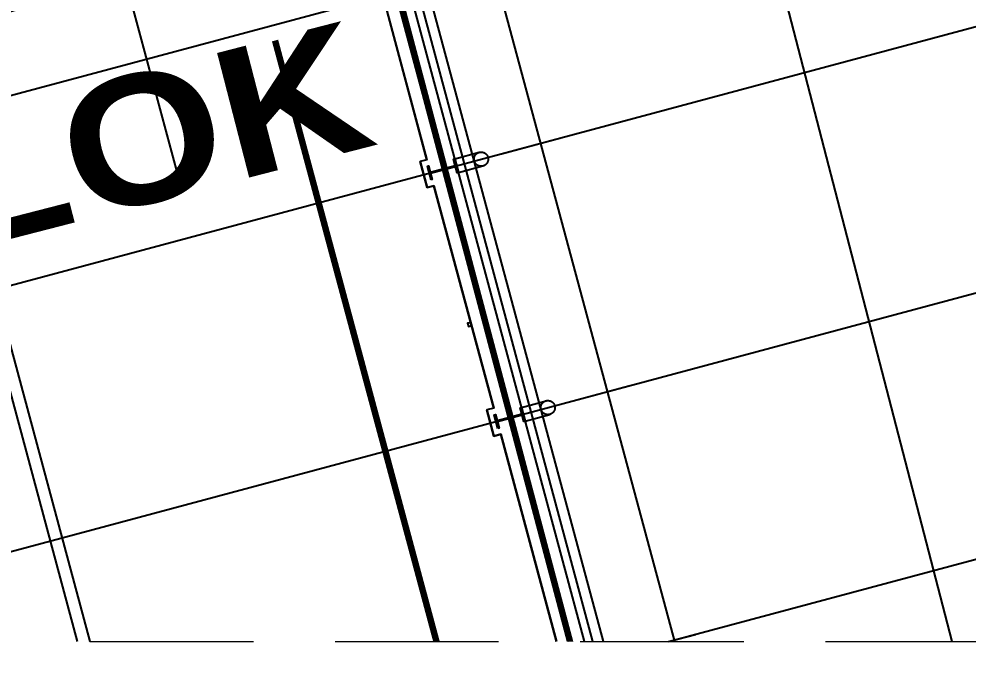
# Model space of a CAD drawing. Header units: centimetres. Extents: x 405564 to 502064, y 46284 to 60634.
# Drawn here: x 464624 to 466100, y 47088 to 48102 of the extents above; entities that cross this region are included whole.
import ezdxf
from ezdxf.xclip import XClip

# ---------------------------------------------------------------- set-up
doc = ezdxf.new("R2010")
doc.units = ezdxf.units.CM
doc.header["$XCLIPFRAME"] = 0
for name, pattern in [('ACAD_ISO03W100', [30, 12, -18]), ('DASHED', [19.05, 12.7, -6.35]), ('DIVIDE', [31.75, 12.7, -6.35, 0, -6.35, 0, -6.35])]:
    doc.linetypes.add(name, pattern=pattern)
doc.layers.get('0').update_dxf_attribs({"color": 8, "lineweight": 9})
for name, color, linetype, lineweight in [('---___EB_draft00_ALTYAPI_helikoptermania', 8, 'Continuous', 0), ('0-KRCN-MİMARİ-220526', 8, 'Continuous', 9), ('_galeri_izdüşümü', 8, 'Continuous', 25), ('IEM_MP_TARAMA-MEVCUT BİNA', 8, 'Continuous', 9), ('Y-TEXT-MIMARI', 8, 'Continuous', 18)]:
    doc.layers.add(name, color=color, linetype=linetype, lineweight=lineweight)
for name, color, linetype in [('AS_DUV', 8, 'Continuous'), ('AS_PYZ_BINA', 8, 'Continuous'), ('AS_PYZ_YOL_ARAC', 8, 'Continuous')]:
    doc.layers.add(name, color=color, linetype=linetype)
doc.styles.add('YAZI200', font='ariblk.ttf')

# ---------------------------------------------------------------- blocks, each defined once
blk = doc.blocks.new('a_aks')
at = {"layer": 'AS_PYZ_BINA', "ltscale": 200}
for p, q in [((11330, 5808), (11330, -1131.1)), ((11730, 5808), (11730, -1131.1)), ((12130, 5808), (12130, -1131.1)), ((12237.1, 457), (12637.8, 457)), ((-743.4, 57), (12633.6, 57))]:
    blk.add_line(p, q, dxfattribs=at)
blk = doc.blocks.new('A$C9880d551')
blk.add_lwpolyline([(-114.7, 720), (-114.7, 20), (-379, 20), (-379, 31), (-421, 31), (-421, 20), (-779, 20), (-779, 31), (-821, 31), (-821, 20), (-1179, 20), (-1179, 31), (-1221, 31), (-1221, 20), (-1579, 20), (-1579, 31), (-1621, 31), (-1621, 20), (-1979, 20), (-1979, 31), (-2021, 31), (-2021, 20), (-2379, 20)])
at = {"layer": '_galeri_izdüşümü', "linetype": 'DIVIDE', "ltscale": 5, "const_width": 10}
blk.add_lwpolyline([(-9675, 200), (-138.85, 200)], dxfattribs=at)
at = {"layer": 'AS_PYZ_BINA', "linetype": 'ByBlock'}
for p, q in [((-1191, 739), (-11, 739)), ((-1191, 720), (-11, 720))]:
    blk.add_line(p, q, dxfattribs=at)
at = {"layer": 'AS_PYZ_BINA'}
for p, q in [((-821, 20), (-821, 31)), ((-821, 31), (-779, 31)), ((-779, 20), (-779, 31)), ((-421, 20), (-421, 31)), ((-421, 31), (-379, 31)), ((-379, 20), (-379, 31)), ((-1179, 20), (-821, 20)), ((-779, 20), (-421, 20)), ((-379, 20), (-21, 20)), ((-2548, -22), (22, -22)), ((-811, -22), (-811, -61.5)), ((-789, -22), (-789, -61.5)), ((-411, -22), (-411, -61.5)), ((-389, -22), (-389, -61.5)), ((-2548, -34.5), (34.5, -34.5)), ((-2548, -50.5), (47, -50.5)), ((47, -157), (-10960, -157))]:
    blk.add_line(p, q, dxfattribs=at)
at = {"layer": 'AS_PYZ_BINA', "linetype": 'ByBlock', "ltscale": 50}
for p, q in [((-1200, -94.18), (-1200, -191.72)), ((-800, -94.18), (-800, -191.72)), ((-400, -94.18), (-400, -191.72))]:
    blk.add_line(p, q, dxfattribs=at)
at = {"layer": 'AS_PYZ_BINA'}
for points in [[(-811, 22), (-789, 22), (-789, 20), (-799, 20), (-799, -20), (-789, -20), (-789, -22), (-811, -22), (-811, -20), (-801, -20), (-801, 20), (-811, 20), (-811, 22)], [(-411, 22), (-389, 22), (-389, 20), (-399, 20), (-399, -20), (-389, -20), (-389, -22), (-411, -22), (-411, -20), (-401, -20), (-401, 20), (-411, 20), (-411, 22)]]:
    blk.add_lwpolyline(points, dxfattribs=at)
blk.add_lwpolyline([(-646, 20), (-641, 20), (-641, 25), (-646, 25)], close=True, dxfattribs=at)
for centre in [(-800, -61.5), (-400, -61.5)]:
    blk.add_circle(centre, 11, dxfattribs=at)
blk.add_blockref('a_aks', (-12530, -57), dxfattribs=at)
blk = doc.blocks.new('A$C85dec720')
ref = blk.add_blockref('A$C9880d551', (5649, 333))
XClip(ref).set_block_clipping_path([(-7716.4697968782, -970.1704076316), (309.4999999999, 5561.9249810847)])
blk = doc.blocks.new('OPK-site-surrounding-R01')
at = {"layer": '---___EB_draft00_ALTYAPI_helikoptermania', "linetype": 'DASHED', "ltscale": 10}
blk.add_lwpolyline([(-19987.9, -10149.9), (5376.1, -7919.4)], dxfattribs=at)
at = {"layer": 'IEM_MP_TARAMA-MEVCUT BİNA', "linetype": 'ACAD_ISO03W100', "ltscale": 5, "const_width": 10}
blk.add_lwpolyline([(20439.5, -21836.9), (25186.4, -20618.3), (21978.1, -8507.5), (21876.6, -8538.9), (17456.1, -9736.8), (17287.2, -9792.5)], close=True, dxfattribs=at)
at = {"layer": 'Y-TEXT-MIMARI', "insert": (21985.4, -8877.5, 98463.1), "char_height": 200, "width": 4799.102, "attachment_point": 9, "rotation": 14.4393, "style": 'YAZI200'}
blk.add_mtext('A BLOK', dxfattribs=at)
blk = doc.blocks.new('A$C6A10300A')
at = {"linetype": 'DASHED', "ltscale": 20}
blk.add_lwpolyline([(0, -13500), (31500, -13500), (31500, 0), (0, 0)], close=True, dxfattribs=at)
at = {"layer": 'AS_DUV'}
ref = blk.add_blockref('A$C85dec720', (28900.96, -17748.98), dxfattribs=dict(at, rotation=105.0255580063709))
XClip(ref).set_block_clipping_path([(6220.3367769278, 6783.7313721173), (4126.4071464743, -1017.0000000052), (7354.8298234051, -1883.5969356479), (9448.7594538586, 5917.1344364745)])
at = {"layer": 'AS_PYZ_YOL_ARAC'}
blk.add_lwpolyline([(28010.08, -13500), (27263.98, -10620.66, 0.4142136), (26957.71, -10444.02), (24490.07, -11106.4, -0.4142136), (24367.56, -11035.74), (24263.86, -10649.42, 0.4142136), (24141.36, -10578.76), (23238.34, -10821.16, 0.4142136), (23167.69, -10943.66), (23271.39, -11329.99, -0.4142136), (23200.73, -11452.49), (22067.49, -11756.68, 0.4142119), (21890.85, -12062.95), (22108.8, -12874.91)], format="xyb", dxfattribs=at)
ref = blk.add_blockref('OPK-site-surrounding-R01', (5135.68, -3851.45))
XClip(ref).set_block_clipping_path([(-5135.679684336, -9648.5463532069), (26364.320315664, 3851.4536467931)])
blk = doc.blocks.new('A$C6A10306C')
ref = blk.add_blockref('OPK-site-surrounding-R01', (5135.68, -3851.45))
XClip(ref).set_block_clipping_path([(-5135.679684336, -9648.5463532069), (26364.320315664, 3851.4536467931)])

msp = doc.modelspace()

# ---------------------------------------------------------------- block references
at = {"layer": '0-KRCN-MİMARİ-220526'}
msp.add_blockref('A$C6A10300A', (438064.1, 60634), dxfattribs=at)

# ---------------------------------------------------------------- next in the draw order: block references
msp.add_blockref('A$C6A10306C', (470564.1, 60634), dxfattribs=at)

doc.saveas('drawing.dxf')
